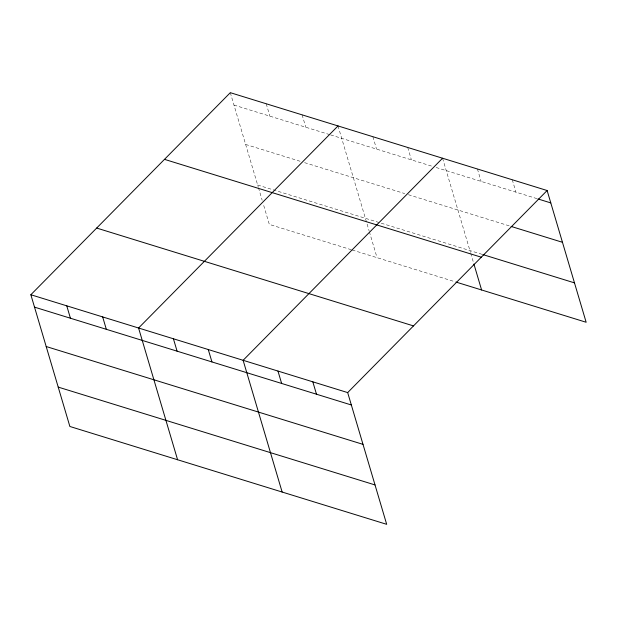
<?xml version="1.0" encoding="UTF-8"?>
<svg xmlns="http://www.w3.org/2000/svg" width="617" height="617" viewBox="0 0 617 617"><rect width="100%" height="100%" fill="white"/><g stroke="black" fill="none" stroke-linecap="round" stroke-linejoin="round"><path stroke-width="0.46" stroke-dasharray="3.08 2.31" d="M233.982 105.067L329.733 134.637M330.65 134.922L432.494 166.374M436.157 167.508L537.045 198.666M245.643 144.447L300.888 161.515M304.567 162.649L404.721 193.576M408.392 194.71L510.19 226.154M257.667 185.031L481.854 254.266M351.274 249.715L269.328 224.411L263.498 204.721M352.191 250.001L455.007 281.753M512.28 179.755L515.951 192.149M477.427 168.996L481.098 181.39M442.574 158.23L470.462 252.376M470.732 253.271L473.648 263.112M407.729 147.471L411.4 159.865M372.876 136.704L376.547 149.098M338.023 125.937L369.097 230.827M369.359 231.722L377.049 257.682M302.122 114.855L305.793 127.249M266.212 103.764L269.884 116.158M230.311 92.673L258.191 186.82M258.461 187.715L262.171 200.247"/><path stroke-width="0.93" d="M30.85 294.741L347.672 392.589L386.689 524.327L69.875 426.478L30.85 294.741L230.311 92.673L547.125 190.522L586.15 322.259L455.917 282.038M338.023 125.937L138.57 328.013L177.588 459.75M442.574 158.23L243.121 360.297L282.139 492.034M347.672 392.589L547.125 190.522M537.962 198.944L550.796 202.916M511.107 226.431L562.465 242.296M482.772 254.551L574.481 282.871M164.484 159.356L481.306 257.204M96.668 228.059L413.49 325.907M34.521 307.135L351.343 404.983M46.19 346.523L363.004 444.363M58.206 387.098L375.028 484.939M473.91 264.014L481.599 289.967M312.819 381.823L316.49 394.217M277.966 371.064L281.637 383.458M208.268 349.538L211.94 361.932M173.416 338.772L177.087 351.166M102.661 316.922L106.332 329.316M66.759 305.831L70.431 318.225"/></g></svg>
